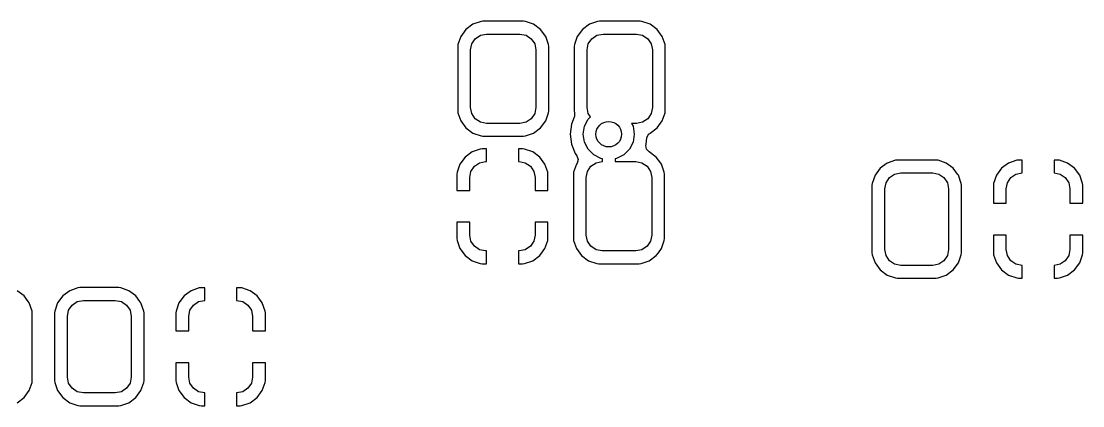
# Model space of a CAD drawing. Extents: x 0.21 to 2.99, y 0.21 to 2.19.
# Drawn here: x 1.523 to 2.178, y 1.406 to 1.644 of the extents above; entities that cross this region are included whole.
import ezdxf

# ---------------------------------------------------------------- set-up
doc = ezdxf.new("R2010")
doc.units = 0
doc.header["$MEASUREMENT"] = 0
doc.layers.add('BLACK', color=7, linetype='CONTINUOUS')

msp = doc.modelspace()

# ---------------------------------------------------------------- linework, layer by layer
at = {"layer": 'BLACK', "linetype": 'CONTINUOUS'}
for p, q in [((1.8067, 1.64361), (1.80166, 1.64184)), ((1.8079, 1.64372), (1.8067, 1.64361)), ((1.8067, 1.64361), (1.8067, 1.64361)), ((1.83285, 1.64372), (1.8079, 1.64372)), ((1.8079, 1.64372), (1.8079, 1.64372)), ((1.83404, 1.64361), (1.83285, 1.64372)), ((1.83285, 1.64372), (1.83285, 1.64372)), ((1.83909, 1.64184), (1.83404, 1.64361)), ((1.83404, 1.64361), (1.83404, 1.64361)), ((1.87855, 1.64361), (1.87351, 1.64184)), ((1.87856, 1.64361), (1.87855, 1.64361)), ((1.87975, 1.64372), (1.87856, 1.64361)), ((1.9047, 1.64372), (1.87975, 1.64372)), ((1.87975, 1.64372), (1.87975, 1.64372)), ((1.90589, 1.64361), (1.9047, 1.64372)), ((1.9047, 1.64372), (1.9047, 1.64372)), ((1.91094, 1.64184), (1.90589, 1.64361)), ((1.90589, 1.64361), (1.90589, 1.64361)), ((1.79736, 1.63867), (1.79418, 1.63437)), ((1.80166, 1.64184), (1.79736, 1.63867)), ((1.79736, 1.63867), (1.79736, 1.63867)), ((1.84339, 1.63867), (1.83909, 1.64184)), ((1.84657, 1.63437), (1.84339, 1.63867)), ((1.84339, 1.63867), (1.84339, 1.63867)), ((1.84339, 1.63867), (1.84339, 1.63867)), ((1.86921, 1.63867), (1.86603, 1.63437)), ((1.87351, 1.64184), (1.86921, 1.63867)), ((1.86921, 1.63867), (1.86921, 1.63867)), ((1.91524, 1.63867), (1.91094, 1.64184)), ((1.91842, 1.63437), (1.91524, 1.63867)), ((1.91524, 1.63867), (1.91524, 1.63867)), ((1.91524, 1.63867), (1.91524, 1.63867)), ((1.79418, 1.63437), (1.79242, 1.62932)), ((1.8002, 1.62598), (1.80095, 1.62975)), ((1.80095, 1.62975), (1.80308, 1.63294)), ((1.80308, 1.63294), (1.80627, 1.63508)), ((1.80627, 1.63508), (1.81004, 1.63583)), ((1.81004, 1.63583), (1.83071, 1.63583)), ((1.83071, 1.63583), (1.83448, 1.63508)), ((1.83448, 1.63508), (1.83767, 1.63294)), ((1.83767, 1.63294), (1.8398, 1.62975)), ((1.8398, 1.62975), (1.84055, 1.62598)), ((1.84833, 1.62932), (1.84657, 1.63437)), ((1.86603, 1.63437), (1.86427, 1.62932)), ((1.87205, 1.62598), (1.8728, 1.62975)), ((1.8728, 1.62975), (1.87493, 1.63294)), ((1.87493, 1.63294), (1.87812, 1.63508)), ((1.87812, 1.63508), (1.88189, 1.63583)), ((1.88189, 1.63583), (1.90256, 1.63583)), ((1.90256, 1.63583), (1.90633, 1.63508)), ((1.90633, 1.63508), (1.90952, 1.63294)), ((1.90952, 1.63294), (1.91165, 1.62975)), ((1.91165, 1.62975), (1.9124, 1.62598)), ((1.92018, 1.62932), (1.91842, 1.63437)), ((1.79242, 1.62932), (1.7923, 1.62812)), ((1.7923, 1.62812), (1.7923, 1.58841)), ((1.79242, 1.62932), (1.79242, 1.62932)), ((1.8002, 1.59055), (1.8002, 1.62598)), ((1.84055, 1.62598), (1.84055, 1.59055)), ((1.84844, 1.62812), (1.84833, 1.62932)), ((1.84844, 1.58841), (1.84844, 1.62812)), ((1.84844, 1.62812), (1.84844, 1.62812)), ((1.86427, 1.62932), (1.86415, 1.62812)), ((1.86415, 1.62812), (1.86415, 1.58841)), ((1.86427, 1.62932), (1.86427, 1.62932)), ((1.87205, 1.59055), (1.87205, 1.62598)), ((1.9124, 1.62598), (1.9124, 1.59055)), ((1.9203, 1.62812), (1.92018, 1.62932)), ((1.9203, 1.58841), (1.9203, 1.62812)), ((1.9203, 1.62812), (1.9203, 1.62812)), ((1.80095, 1.58678), (1.8002, 1.59055)), ((1.84055, 1.59055), (1.8398, 1.58678)), ((1.8728, 1.58678), (1.87205, 1.59055)), ((1.9124, 1.59055), (1.91165, 1.58678)), ((1.7923, 1.58841), (1.79242, 1.58722)), ((1.79242, 1.58722), (1.79242, 1.58722)), ((1.79242, 1.58722), (1.79418, 1.58217)), ((1.80308, 1.58359), (1.80095, 1.58678)), ((1.8398, 1.58678), (1.83767, 1.58359)), ((1.84657, 1.58217), (1.84833, 1.58722)), ((1.84833, 1.58722), (1.84844, 1.58841)), ((1.84844, 1.58841), (1.84844, 1.58841)), ((1.86418, 1.58447), (1.8624, 1.58019)), ((1.86415, 1.58841), (1.86427, 1.58722)), ((1.86431, 1.58484), (1.86418, 1.58447)), ((1.86432, 1.58698), (1.86426, 1.58697)), ((1.86426, 1.58697), (1.86431, 1.58484)), ((1.86427, 1.58722), (1.86432, 1.58698)), ((1.87269, 1.58327), (1.87416, 1.58474)), ((1.87416, 1.58474), (1.8728, 1.58678)), ((1.91165, 1.58678), (1.90952, 1.58359)), ((1.91842, 1.58217), (1.92018, 1.58722)), ((1.92018, 1.58722), (1.9203, 1.58841)), ((1.9203, 1.58841), (1.9203, 1.58841)), ((1.79418, 1.58217), (1.79736, 1.57787)), ((1.79736, 1.57787), (1.79736, 1.57787)), ((1.79736, 1.57787), (1.79736, 1.57787)), ((1.79736, 1.57787), (1.79736, 1.57787)), ((1.79736, 1.57787), (1.79736, 1.57787)), ((1.79736, 1.57787), (1.80166, 1.57469)), ((1.80627, 1.58146), (1.80308, 1.58359)), ((1.81004, 1.58071), (1.80627, 1.58146)), ((1.83071, 1.58071), (1.81004, 1.58071)), ((1.83448, 1.58146), (1.83071, 1.58071)), ((1.83767, 1.58359), (1.83448, 1.58146)), ((1.83909, 1.57469), (1.84339, 1.57787)), ((1.84339, 1.57787), (1.84657, 1.58217)), ((1.8624, 1.58019), (1.86159, 1.57402)), ((1.8624, 1.58019), (1.8624, 1.58019)), ((1.86969, 1.57402), (1.87046, 1.57888)), ((1.87046, 1.57888), (1.87269, 1.58327)), ((1.90256, 1.58071), (1.89948, 1.58071)), ((1.89948, 1.58071), (1.90041, 1.57888)), ((1.90041, 1.57888), (1.90118, 1.57402)), ((1.90633, 1.58146), (1.90256, 1.58071)), ((1.90952, 1.58359), (1.90633, 1.58146)), ((1.91094, 1.57469), (1.91524, 1.57787)), ((1.91524, 1.57787), (1.91842, 1.58217)), ((1.80166, 1.57469), (1.80166, 1.57469)), ((1.80166, 1.57469), (1.80166, 1.57469)), ((1.80166, 1.57469), (1.8067, 1.57293)), ((1.8067, 1.57293), (1.8079, 1.57282)), ((1.8079, 1.57282), (1.8079, 1.57281)), ((1.8079, 1.57281), (1.8079, 1.57281)), ((1.8079, 1.57281), (1.83285, 1.57281)), ((1.83285, 1.57282), (1.83404, 1.57293)), ((1.83285, 1.57281), (1.83285, 1.57282)), ((1.83404, 1.57293), (1.83715, 1.57402)), ((1.83715, 1.57402), (1.83909, 1.57469)), ((1.86159, 1.57402), (1.86159, 1.57402)), ((1.86159, 1.57402), (1.8624, 1.56784)), ((1.87046, 1.56915), (1.86969, 1.57402)), ((1.90118, 1.57402), (1.90041, 1.56915)), ((1.90847, 1.56784), (1.90899, 1.5718)), ((1.90899, 1.5718), (1.91002, 1.57398)), ((1.91002, 1.57398), (1.91072, 1.5745)), ((1.91071, 1.57452), (1.91094, 1.57469)), ((1.91072, 1.5745), (1.91071, 1.57452)), ((1.80622, 1.56485), (1.80118, 1.56308)), ((1.80741, 1.56496), (1.80622, 1.56485)), ((1.80622, 1.56485), (1.80622, 1.56485)), ((1.81004, 1.56496), (1.80741, 1.56496)), ((1.81004, 1.55709), (1.81004, 1.56496)), ((1.82972, 1.56496), (1.82972, 1.55709)), ((1.83235, 1.56496), (1.82972, 1.56496)), ((1.82972, 1.56496), (1.82972, 1.56496)), ((1.83355, 1.56485), (1.83235, 1.56496)), ((1.83859, 1.56308), (1.83355, 1.56485)), ((1.8624, 1.56784), (1.8624, 1.56784)), ((1.8624, 1.56784), (1.86478, 1.56209)), ((1.87269, 1.56476), (1.87046, 1.56915)), ((1.87618, 1.56128), (1.87269, 1.56476)), ((1.89817, 1.56476), (1.89469, 1.56128)), ((1.90041, 1.56915), (1.89817, 1.56476)), ((1.90833, 1.56727), (1.9084, 1.56761)), ((1.90867, 1.56488), (1.90833, 1.56727)), ((1.9084, 1.56761), (1.90847, 1.56784)), ((1.90847, 1.56784), (1.90847, 1.56784)), ((1.90847, 1.56784), (1.90847, 1.56784)), ((1.91011, 1.5634), (1.90867, 1.56488)), ((1.79688, 1.55991), (1.79371, 1.55562)), ((1.80118, 1.56308), (1.79688, 1.55991)), ((1.79688, 1.55991), (1.79688, 1.55991)), ((1.84289, 1.55991), (1.83859, 1.56308)), ((1.84606, 1.55562), (1.84289, 1.55991)), ((1.84289, 1.55991), (1.84289, 1.55991)), ((1.86478, 1.56209), (1.86478, 1.56209)), ((1.86478, 1.56209), (1.86582, 1.56075)), ((1.86582, 1.56075), (1.86662, 1.55848)), ((1.86662, 1.55848), (1.86594, 1.55617)), ((1.88057, 1.55904), (1.87618, 1.56128)), ((1.8815, 1.55889), (1.88057, 1.55904)), ((1.8815, 1.55709), (1.8815, 1.55889)), ((1.8903, 1.55904), (1.88937, 1.55889)), ((1.88937, 1.55889), (1.88937, 1.55709)), ((1.89469, 1.56128), (1.8903, 1.55904)), ((1.91022, 1.56329), (1.91011, 1.5634)), ((1.91021, 1.56328), (1.91022, 1.56329)), ((1.91027, 1.56323), (1.91021, 1.56328)), ((1.91035, 1.56316), (1.91027, 1.56323)), ((1.91045, 1.5631), (1.91035, 1.56316)), ((1.91475, 1.55993), (1.91045, 1.5631)), ((1.91761, 1.55606), (1.91475, 1.55993)), ((1.91475, 1.55993), (1.91475, 1.55993)), ((1.91475, 1.55993), (1.91475, 1.55993)), ((1.91475, 1.55993), (1.91475, 1.55993)), ((1.91475, 1.55993), (1.91475, 1.55993)), ((2.06212, 1.55798), (2.05707, 1.55621)), ((2.06332, 1.55809), (2.06212, 1.55798)), ((2.06212, 1.55798), (2.06212, 1.55798)), ((2.08727, 1.55809), (2.06332, 1.55809)), ((2.06332, 1.55809), (2.06332, 1.55809)), ((2.08847, 1.55798), (2.08727, 1.55809)), ((2.08727, 1.55809), (2.08727, 1.55809)), ((2.09352, 1.55621), (2.08847, 1.55798)), ((2.08847, 1.55798), (2.08847, 1.55798)), ((2.13693, 1.55796), (2.13188, 1.55619)), ((2.13812, 1.55807), (2.13693, 1.55796)), ((2.13693, 1.55796), (2.13693, 1.55796)), ((2.14026, 1.55807), (2.13812, 1.55807)), ((2.14026, 1.5502), (2.14026, 1.55807)), ((2.14026, 1.55807), (2.14026, 1.55807)), ((2.16208, 1.55807), (2.15994, 1.55807)), ((2.15994, 1.55807), (2.15994, 1.5502)), ((2.16327, 1.55796), (2.16208, 1.55807)), ((2.16831, 1.55619), (2.16327, 1.55796)), ((1.79371, 1.55562), (1.79194, 1.55057)), ((1.7997, 1.54724), (1.80045, 1.55101)), ((1.80045, 1.55101), (1.80259, 1.5542)), ((1.80259, 1.5542), (1.80578, 1.55634)), ((1.80578, 1.55634), (1.80955, 1.55709)), ((1.80955, 1.55709), (1.81004, 1.55709)), ((1.82972, 1.55709), (1.83022, 1.55709)), ((1.83022, 1.55709), (1.83398, 1.55634)), ((1.83398, 1.55634), (1.83718, 1.5542)), ((1.83718, 1.5542), (1.83931, 1.55101)), ((1.83931, 1.55101), (1.84006, 1.54724)), ((1.84782, 1.55057), (1.84606, 1.55562)), ((1.86554, 1.55563), (1.86377, 1.55058)), ((1.86586, 1.55606), (1.86554, 1.55563)), ((1.86594, 1.55617), (1.86586, 1.55606)), ((1.87156, 1.54724), (1.8723, 1.55101)), ((1.8723, 1.55101), (1.87444, 1.5542)), ((1.87444, 1.5542), (1.87763, 1.55634)), ((1.87763, 1.55634), (1.8814, 1.55709)), ((1.8814, 1.55709), (1.8815, 1.55709)), ((1.88937, 1.55709), (1.90207, 1.55709)), ((1.90207, 1.55709), (1.90583, 1.55634)), ((1.90583, 1.55634), (1.90903, 1.5542)), ((1.90903, 1.5542), (1.91116, 1.55101)), ((1.91116, 1.55101), (1.91191, 1.54724)), ((1.91792, 1.55563), (1.91761, 1.55606)), ((1.91969, 1.55058), (1.91792, 1.55563)), ((2.05277, 1.55304), (2.04959, 1.54874)), ((2.05707, 1.55621), (2.05277, 1.55304)), ((2.05277, 1.55304), (2.05277, 1.55304)), ((2.09782, 1.55304), (2.09352, 1.55621)), ((2.10052, 1.54938), (2.09782, 1.55304)), ((2.09782, 1.55304), (2.09782, 1.55304)), ((2.09782, 1.55304), (2.09782, 1.55304)), ((2.09782, 1.55304), (2.09782, 1.55304)), ((2.09782, 1.55304), (2.09782, 1.55304)), ((2.12759, 1.55302), (2.12442, 1.54873)), ((2.13188, 1.55619), (2.12759, 1.55302)), ((2.12759, 1.55302), (2.12759, 1.55302)), ((2.17261, 1.55302), (2.16831, 1.55619)), ((2.17578, 1.54873), (2.17261, 1.55302)), ((2.17261, 1.55302), (2.17261, 1.55302)), ((1.79194, 1.55057), (1.79183, 1.54938)), ((1.79183, 1.54938), (1.79183, 1.53937)), ((1.7997, 1.53937), (1.7997, 1.54724)), ((1.84006, 1.54724), (1.84006, 1.53937)), ((1.84793, 1.54938), (1.84782, 1.55057)), ((1.84782, 1.55057), (1.84782, 1.55057)), ((1.84793, 1.53937), (1.84793, 1.54938)), ((1.86377, 1.55058), (1.86366, 1.54938)), ((1.86366, 1.54938), (1.86366, 1.50967)), ((1.86377, 1.55058), (1.86377, 1.55058)), ((1.87156, 1.51181), (1.87156, 1.54724)), ((1.91191, 1.54724), (1.91191, 1.51181)), ((1.9198, 1.54938), (1.91969, 1.55058)), ((1.91969, 1.55058), (1.91969, 1.55058)), ((1.9198, 1.50967), (1.9198, 1.54938)), ((1.9198, 1.54938), (1.9198, 1.54938)), ((2.04959, 1.54874), (2.04783, 1.54369)), ((2.05636, 1.54412), (2.05849, 1.54731)), ((2.05849, 1.54731), (2.06169, 1.54945)), ((2.06169, 1.54945), (2.06545, 1.5502)), ((2.06545, 1.5502), (2.08514, 1.5502)), ((2.08514, 1.5502), (2.0889, 1.54945)), ((2.0889, 1.54945), (2.0921, 1.54731)), ((2.0921, 1.54731), (2.09423, 1.54412)), ((2.101, 1.54874), (2.10052, 1.54938)), ((2.10276, 1.54369), (2.101, 1.54874)), ((2.12442, 1.54873), (2.12265, 1.54369)), ((2.13116, 1.54412), (2.1333, 1.54731)), ((2.1333, 1.54731), (2.13649, 1.54945)), ((2.13649, 1.54945), (2.14026, 1.5502)), ((2.15994, 1.5502), (2.16371, 1.54945)), ((2.16371, 1.54945), (2.1669, 1.54731)), ((2.1669, 1.54731), (2.16903, 1.54412)), ((2.17755, 1.54369), (2.17578, 1.54873)), ((1.79183, 1.53937), (1.7997, 1.53937)), ((1.79183, 1.53937), (1.79183, 1.53937)), ((1.84006, 1.53937), (1.84793, 1.53937)), ((1.84793, 1.53937), (1.84793, 1.53937)), ((2.04783, 1.54369), (2.04772, 1.54249)), ((2.04772, 1.54249), (2.04772, 1.50082)), ((2.04783, 1.54369), (2.04783, 1.54369)), ((2.05561, 1.54035), (2.05636, 1.54412)), ((2.05561, 1.50295), (2.05561, 1.54035)), ((2.09423, 1.54412), (2.09498, 1.54035)), ((2.09498, 1.54035), (2.09498, 1.50295)), ((2.10287, 1.54249), (2.10276, 1.54369)), ((2.10276, 1.54369), (2.10276, 1.54369)), ((2.10287, 1.5315), (2.10287, 1.54249)), ((2.10287, 1.54249), (2.10287, 1.54249)), ((2.12265, 1.54369), (2.12254, 1.54249)), ((2.12254, 1.54249), (2.12254, 1.5315)), ((2.13041, 1.54035), (2.13116, 1.54412)), ((2.13041, 1.5315), (2.13041, 1.54035)), ((2.16903, 1.54412), (2.16978, 1.54035)), ((2.16978, 1.54035), (2.16978, 1.5315)), ((2.17766, 1.54249), (2.17755, 1.54369)), ((2.17755, 1.54369), (2.17755, 1.54369)), ((2.17766, 1.5315), (2.17766, 1.54249)), ((2.10287, 1.50082), (2.10287, 1.5315)), ((2.12254, 1.5315), (2.13041, 1.5315)), ((2.12254, 1.5315), (2.12254, 1.5315)), ((2.16978, 1.5315), (2.17766, 1.5315)), ((2.17766, 1.5315), (2.17766, 1.5315)), ((1.7997, 1.51969), (1.79183, 1.51969)), ((1.79183, 1.51969), (1.79183, 1.51968)), ((1.79183, 1.51968), (1.79183, 1.50968)), ((1.7997, 1.51181), (1.7997, 1.51969)), ((1.84793, 1.51969), (1.84006, 1.51969)), ((1.84006, 1.51969), (1.84006, 1.51181)), ((1.84793, 1.51968), (1.84793, 1.51969)), ((1.84793, 1.50968), (1.84793, 1.51968)), ((1.80045, 1.50804), (1.7997, 1.51181)), ((1.84006, 1.51181), (1.83931, 1.50804)), ((1.8723, 1.50804), (1.87156, 1.51181)), ((1.91191, 1.51181), (1.91116, 1.50804)), ((2.13041, 1.51181), (2.12254, 1.51181)), ((2.12254, 1.51181), (2.12254, 1.51181)), ((2.12254, 1.51181), (2.12254, 1.50082)), ((2.13041, 1.50295), (2.13041, 1.51181)), ((2.17766, 1.51181), (2.16978, 1.51181)), ((2.16978, 1.51181), (2.16978, 1.50295)), ((2.17766, 1.50082), (2.17766, 1.51181)), ((2.17766, 1.51181), (2.17766, 1.51181)), ((1.79183, 1.50968), (1.79194, 1.50848)), ((1.79194, 1.50848), (1.79194, 1.50848)), ((1.79194, 1.50848), (1.79371, 1.50344)), ((1.80259, 1.50485), (1.80045, 1.50804)), ((1.83931, 1.50804), (1.83718, 1.50485)), ((1.84606, 1.50344), (1.84782, 1.50848)), ((1.84782, 1.50848), (1.84793, 1.50968)), ((1.84793, 1.50968), (1.84793, 1.50968)), ((1.86366, 1.50967), (1.86377, 1.50848)), ((1.86377, 1.50848), (1.86377, 1.50848)), ((1.86377, 1.50848), (1.86554, 1.50343)), ((1.87444, 1.50485), (1.8723, 1.50804)), ((1.91116, 1.50804), (1.90903, 1.50485)), ((1.91792, 1.50343), (1.91969, 1.50848)), ((1.91969, 1.50848), (1.9198, 1.50967)), ((1.9198, 1.50967), (1.9198, 1.50967)), ((1.79371, 1.50344), (1.79688, 1.49914)), ((1.79688, 1.49914), (1.79688, 1.49914)), ((1.79688, 1.49914), (1.80118, 1.49597)), ((1.80578, 1.50272), (1.80259, 1.50485)), ((1.80955, 1.50197), (1.80578, 1.50272)), ((1.81004, 1.50197), (1.80955, 1.50197)), ((1.81004, 1.49409), (1.81004, 1.50197)), ((1.83022, 1.50197), (1.82972, 1.50197)), ((1.82972, 1.50197), (1.82972, 1.49409)), ((1.83398, 1.50272), (1.83022, 1.50197)), ((1.83718, 1.50485), (1.83398, 1.50272)), ((1.83859, 1.49597), (1.84289, 1.49914)), ((1.84289, 1.49914), (1.84606, 1.50344)), ((1.84289, 1.49914), (1.84289, 1.49914)), ((1.86554, 1.50343), (1.86871, 1.49913)), ((1.86871, 1.49913), (1.86871, 1.49913)), ((1.86871, 1.49913), (1.86871, 1.49913)), ((1.86871, 1.49913), (1.86871, 1.49913)), ((1.86871, 1.49913), (1.86871, 1.49913)), ((1.86871, 1.49913), (1.87302, 1.49595)), ((1.87763, 1.50272), (1.87444, 1.50485)), ((1.8814, 1.50197), (1.87763, 1.50272)), ((1.90207, 1.50197), (1.8814, 1.50197)), ((1.90583, 1.50272), (1.90207, 1.50197)), ((1.90903, 1.50485), (1.90583, 1.50272)), ((1.91045, 1.49595), (1.91475, 1.49913)), ((1.91475, 1.49913), (1.916, 1.50082)), ((1.916, 1.50082), (1.91792, 1.50343)), ((2.04772, 1.50082), (2.04783, 1.49962)), ((2.04783, 1.49962), (2.04783, 1.49962)), ((2.04783, 1.49962), (2.04959, 1.49457)), ((2.05636, 1.49919), (2.05561, 1.50295)), ((2.05849, 1.49599), (2.05636, 1.49919)), ((2.09423, 1.49919), (2.0921, 1.49599)), ((2.09498, 1.50295), (2.09423, 1.49919)), ((2.101, 1.49457), (2.10276, 1.49962)), ((2.10276, 1.49962), (2.10287, 1.50082)), ((2.10287, 1.50082), (2.10287, 1.50082)), ((2.10287, 1.50082), (2.10287, 1.50082)), ((2.12254, 1.50082), (2.12265, 1.49962)), ((2.12265, 1.49962), (2.12265, 1.49962)), ((2.12265, 1.49962), (2.12442, 1.49458)), ((2.13116, 1.49919), (2.13041, 1.50295)), ((2.1333, 1.49599), (2.13116, 1.49919)), ((2.16903, 1.49919), (2.1669, 1.49599)), ((2.16978, 1.50295), (2.16903, 1.49919)), ((2.17578, 1.49458), (2.17755, 1.49962)), ((2.17755, 1.49962), (2.17766, 1.50082)), ((2.17766, 1.50082), (2.17766, 1.50082)), ((1.80118, 1.49597), (1.80622, 1.49421)), ((1.80622, 1.49421), (1.80741, 1.49409)), ((1.80741, 1.49409), (1.81004, 1.49409)), ((1.81004, 1.49409), (1.81004, 1.49409)), ((1.82972, 1.49409), (1.83235, 1.49409)), ((1.82972, 1.49409), (1.82972, 1.49409)), ((1.83235, 1.49409), (1.83355, 1.49421)), ((1.83355, 1.49421), (1.83859, 1.49597)), ((1.83355, 1.49421), (1.83355, 1.49421)), ((1.87302, 1.49595), (1.87302, 1.49595)), ((1.87302, 1.49595), (1.87302, 1.49595)), ((1.87302, 1.49595), (1.87806, 1.49419)), ((1.87806, 1.49419), (1.87926, 1.49407)), ((1.87926, 1.49407), (1.87926, 1.49407)), ((1.87926, 1.49407), (1.87926, 1.49407)), ((1.87926, 1.49407), (1.9042, 1.49407)), ((1.9042, 1.49407), (1.9054, 1.49419)), ((1.9042, 1.49407), (1.9042, 1.49407)), ((1.9054, 1.49419), (1.91045, 1.49595)), ((2.04959, 1.49457), (2.05277, 1.49027)), ((2.06169, 1.49386), (2.05849, 1.49599)), ((2.06545, 1.49311), (2.06169, 1.49386)), ((2.08514, 1.49311), (2.06545, 1.49311)), ((2.0889, 1.49386), (2.08514, 1.49311)), ((2.0921, 1.49599), (2.0889, 1.49386)), ((2.09782, 1.49027), (2.101, 1.49457)), ((2.12442, 1.49458), (2.12759, 1.49028)), ((2.13649, 1.49386), (2.1333, 1.49599)), ((2.14026, 1.49311), (2.13649, 1.49386)), ((2.14026, 1.48524), (2.14026, 1.49311)), ((2.16371, 1.49386), (2.15994, 1.49311)), ((2.15994, 1.49311), (2.15994, 1.48524)), ((2.1669, 1.49599), (2.16371, 1.49386)), ((2.17261, 1.49028), (2.17578, 1.49458)), ((2.05277, 1.49027), (2.05277, 1.49027)), ((2.05277, 1.49027), (2.05277, 1.49027)), ((2.05277, 1.49027), (2.05277, 1.49027)), ((2.05277, 1.49027), (2.05277, 1.49027)), ((2.05277, 1.49027), (2.05707, 1.48709)), ((2.05707, 1.48709), (2.05707, 1.48709)), ((2.05707, 1.48709), (2.05707, 1.48709)), ((2.05707, 1.48709), (2.06212, 1.48533)), ((2.08847, 1.48533), (2.09352, 1.48709)), ((2.09352, 1.48709), (2.09782, 1.49027)), ((2.12759, 1.49028), (2.12759, 1.49028)), ((2.12759, 1.49028), (2.13188, 1.48711)), ((2.13188, 1.48711), (2.13693, 1.48535)), ((2.16327, 1.48535), (2.16831, 1.48711)), ((2.16831, 1.48711), (2.17261, 1.49028)), ((2.17261, 1.49028), (2.17261, 1.49028)), ((1.55818, 1.47924), (1.55313, 1.47747)), ((1.55938, 1.47935), (1.55818, 1.47924)), ((1.55818, 1.47924), (1.55818, 1.47924)), ((1.58334, 1.47935), (1.55938, 1.47935)), ((1.55938, 1.47935), (1.55938, 1.47935)), ((1.58454, 1.47924), (1.58334, 1.47935)), ((1.58334, 1.47935), (1.58334, 1.47935)), ((1.58958, 1.47747), (1.58454, 1.47924)), ((1.58454, 1.47924), (1.58454, 1.47924)), ((1.63299, 1.47922), (1.62795, 1.47745)), ((1.63418, 1.47933), (1.63299, 1.47922)), ((1.63299, 1.47922), (1.63299, 1.47922)), ((1.63632, 1.47933), (1.63418, 1.47933)), ((1.63632, 1.47146), (1.63632, 1.47933)), ((1.65814, 1.47933), (1.656, 1.47933)), ((1.656, 1.47933), (1.656, 1.47933)), ((1.656, 1.47933), (1.656, 1.47146)), ((1.65933, 1.47922), (1.65814, 1.47933)), ((1.66438, 1.47745), (1.65933, 1.47922)), ((2.06212, 1.48533), (2.06332, 1.48522)), ((2.06332, 1.48522), (2.06332, 1.48522)), ((2.06332, 1.48522), (2.06332, 1.48522)), ((2.06332, 1.48522), (2.08727, 1.48522)), ((2.08727, 1.48522), (2.08847, 1.48533)), ((2.08727, 1.48522), (2.08727, 1.48522)), ((2.13693, 1.48535), (2.13812, 1.48524)), ((2.13812, 1.48524), (2.14026, 1.48524)), ((2.14026, 1.48524), (2.14026, 1.48524)), ((2.15994, 1.48524), (2.15994, 1.48524)), ((2.15994, 1.48524), (2.16207, 1.48524)), ((2.16207, 1.48524), (2.16327, 1.48535)), ((2.16327, 1.48535), (2.16327, 1.48535)), ((1.52499, 1.4743), (1.52068, 1.47747)), ((1.52753, 1.47085), (1.52499, 1.4743)), ((1.52499, 1.4743), (1.52499, 1.4743)), ((1.52499, 1.4743), (1.52499, 1.4743)), ((1.52499, 1.4743), (1.52499, 1.4743)), ((1.52499, 1.4743), (1.52499, 1.4743)), ((1.54883, 1.4743), (1.54566, 1.47)), ((1.55313, 1.47747), (1.54883, 1.4743)), ((1.54883, 1.4743), (1.54883, 1.4743)), ((1.59388, 1.4743), (1.58958, 1.47747)), ((1.59643, 1.47085), (1.59388, 1.4743)), ((1.59388, 1.4743), (1.59388, 1.4743)), ((1.59388, 1.4743), (1.59388, 1.4743)), ((1.59388, 1.4743), (1.59388, 1.4743)), ((1.59388, 1.4743), (1.59388, 1.4743)), ((1.62365, 1.47428), (1.62048, 1.46999)), ((1.62795, 1.47745), (1.62365, 1.47428)), ((1.62365, 1.47428), (1.62365, 1.47428)), ((1.66867, 1.47428), (1.66438, 1.47745)), ((1.67184, 1.46999), (1.66867, 1.47428)), ((1.66867, 1.47428), (1.66867, 1.47428)), ((1.52816, 1.47), (1.52753, 1.47085)), ((1.52993, 1.46495), (1.52816, 1.47)), ((1.54566, 1.47), (1.54389, 1.46495)), ((1.55242, 1.46538), (1.55456, 1.46857)), ((1.55456, 1.46857), (1.55775, 1.47071)), ((1.55775, 1.47071), (1.56152, 1.47146)), ((1.56152, 1.47146), (1.5812, 1.47146)), ((1.5812, 1.47146), (1.58497, 1.47071)), ((1.58497, 1.47071), (1.58816, 1.46857)), ((1.58816, 1.46857), (1.59029, 1.46538)), ((1.59706, 1.47), (1.59643, 1.47085)), ((1.59882, 1.46495), (1.59706, 1.47)), ((1.62048, 1.46999), (1.61871, 1.46494)), ((1.62723, 1.46538), (1.62936, 1.46857)), ((1.62936, 1.46857), (1.63255, 1.47071)), ((1.63255, 1.47071), (1.63632, 1.47146)), ((1.656, 1.47146), (1.65977, 1.47071)), ((1.65977, 1.47071), (1.66296, 1.46857)), ((1.66296, 1.46857), (1.6651, 1.46538)), ((1.67361, 1.46494), (1.67184, 1.46999)), ((1.53004, 1.46375), (1.52993, 1.46495)), ((1.52993, 1.46495), (1.52993, 1.46495)), ((1.53004, 1.42208), (1.53004, 1.46375)), ((1.53004, 1.46375), (1.53004, 1.46375)), ((1.54389, 1.46495), (1.54378, 1.46375)), ((1.54378, 1.46375), (1.54378, 1.42208)), ((1.54389, 1.46495), (1.54389, 1.46495)), ((1.55167, 1.46161), (1.55242, 1.46538)), ((1.55167, 1.42421), (1.55167, 1.46161)), ((1.59029, 1.46538), (1.59104, 1.46161)), ((1.59104, 1.46161), (1.59104, 1.42421)), ((1.59894, 1.46375), (1.59882, 1.46495)), ((1.59882, 1.46495), (1.59882, 1.46495)), ((1.59894, 1.45276), (1.59894, 1.46375)), ((1.59894, 1.46375), (1.59894, 1.46375)), ((1.61871, 1.46494), (1.6186, 1.46375)), ((1.6186, 1.46375), (1.6186, 1.45276)), ((1.62648, 1.46161), (1.62723, 1.46538)), ((1.62648, 1.45276), (1.62648, 1.46161)), ((1.6651, 1.46538), (1.66585, 1.46161)), ((1.66585, 1.46161), (1.66585, 1.45276)), ((1.67372, 1.46375), (1.67361, 1.46494)), ((1.67361, 1.46494), (1.67361, 1.46494)), ((1.67372, 1.45591), (1.67372, 1.46375)), ((1.67372, 1.45276), (1.67372, 1.45591)), ((1.59894, 1.43307), (1.59894, 1.45276)), ((1.6186, 1.45276), (1.62648, 1.45276)), ((1.6186, 1.45276), (1.6186, 1.45276)), ((1.66585, 1.45276), (1.67372, 1.45276)), ((1.67372, 1.45276), (1.67372, 1.45276)), ((1.59894, 1.42208), (1.59894, 1.43307)), ((1.62648, 1.43307), (1.6186, 1.43307)), ((1.6186, 1.43307), (1.6186, 1.42208)), ((1.62648, 1.42421), (1.62648, 1.43307)), ((1.67372, 1.43307), (1.66585, 1.43307)), ((1.66585, 1.43307), (1.66585, 1.42421)), ((1.67372, 1.42208), (1.67372, 1.43307)), ((1.67372, 1.43307), (1.67372, 1.43307)), ((1.52816, 1.41583), (1.52993, 1.42088)), ((1.52993, 1.42088), (1.53004, 1.42208)), ((1.53004, 1.42208), (1.53004, 1.42208)), ((1.53004, 1.42208), (1.53004, 1.42208)), ((1.54378, 1.42208), (1.54389, 1.42088)), ((1.54389, 1.42088), (1.54389, 1.42088)), ((1.54389, 1.42088), (1.54566, 1.41583)), ((1.55242, 1.42045), (1.55167, 1.42421)), ((1.55456, 1.41725), (1.55242, 1.42045)), ((1.59029, 1.42045), (1.58816, 1.41725)), ((1.59104, 1.42421), (1.59029, 1.42045)), ((1.59706, 1.41583), (1.59882, 1.42088)), ((1.59882, 1.42088), (1.59894, 1.42208)), ((1.59894, 1.42208), (1.59894, 1.42208)), ((1.6186, 1.42208), (1.61871, 1.42088)), ((1.61871, 1.42088), (1.61871, 1.42088)), ((1.61871, 1.42088), (1.62048, 1.41584)), ((1.62723, 1.42045), (1.62648, 1.42421)), ((1.62936, 1.41725), (1.62723, 1.42045)), ((1.6651, 1.42045), (1.66296, 1.41725)), ((1.66585, 1.42421), (1.6651, 1.42045)), ((1.67184, 1.41584), (1.67361, 1.42088)), ((1.67361, 1.42088), (1.67372, 1.42208)), ((1.67372, 1.42208), (1.67372, 1.42208)), ((1.52499, 1.41153), (1.52816, 1.41583)), ((1.54566, 1.41583), (1.54883, 1.41153)), ((1.55775, 1.41512), (1.55456, 1.41725)), ((1.56152, 1.41437), (1.55775, 1.41512)), ((1.5812, 1.41437), (1.56152, 1.41437)), ((1.58497, 1.41512), (1.5812, 1.41437)), ((1.58816, 1.41725), (1.58497, 1.41512)), ((1.59388, 1.41153), (1.59706, 1.41583)), ((1.62048, 1.41584), (1.62365, 1.41154)), ((1.63255, 1.41512), (1.62936, 1.41725)), ((1.63632, 1.41437), (1.63255, 1.41512)), ((1.63632, 1.4065), (1.63632, 1.41437)), ((1.65977, 1.41512), (1.656, 1.41437)), ((1.656, 1.41437), (1.656, 1.4065)), ((1.66296, 1.41725), (1.65977, 1.41512)), ((1.66867, 1.41154), (1.67184, 1.41584)), ((1.52068, 1.40835), (1.52499, 1.41153)), ((1.54883, 1.41153), (1.54883, 1.41153)), ((1.54883, 1.41153), (1.54883, 1.41153)), ((1.54883, 1.41153), (1.54883, 1.41153)), ((1.54883, 1.41153), (1.54883, 1.41153)), ((1.54883, 1.41153), (1.55313, 1.40835)), ((1.55313, 1.40835), (1.55313, 1.40835)), ((1.55313, 1.40835), (1.55313, 1.40835)), ((1.55313, 1.40835), (1.55818, 1.40659)), ((1.58454, 1.40659), (1.58958, 1.40835)), ((1.58958, 1.40835), (1.59388, 1.41153)), ((1.62365, 1.41154), (1.62365, 1.41154)), ((1.62365, 1.41154), (1.62795, 1.40837)), ((1.62795, 1.40837), (1.63299, 1.40661)), ((1.65933, 1.40661), (1.66438, 1.40837)), ((1.66438, 1.40837), (1.66867, 1.41154)), ((1.66867, 1.41154), (1.66867, 1.41154)), ((1.55818, 1.40659), (1.55938, 1.40648)), ((1.55938, 1.40648), (1.55938, 1.40648)), ((1.55938, 1.40648), (1.55938, 1.40648)), ((1.55938, 1.40648), (1.58334, 1.40648)), ((1.58334, 1.40648), (1.58454, 1.40659)), ((1.58334, 1.40648), (1.58334, 1.40648)), ((1.63299, 1.40661), (1.63418, 1.4065)), ((1.63418, 1.4065), (1.63632, 1.4065)), ((1.63632, 1.4065), (1.63632, 1.4065)), ((1.63632, 1.4065), (1.63632, 1.4065)), ((1.656, 1.4065), (1.65814, 1.4065)), ((1.656, 1.4065), (1.656, 1.4065)), ((1.65814, 1.4065), (1.65933, 1.40661)), ((1.65933, 1.40661), (1.65933, 1.40661))]:
    msp.add_line(p, q, dxfattribs=at)
at = {"layer": 'BLACK'}
msp.add_circle((1.88543, 1.57402), 0.007874, dxfattribs=at)

doc.saveas('drawing.dxf')
